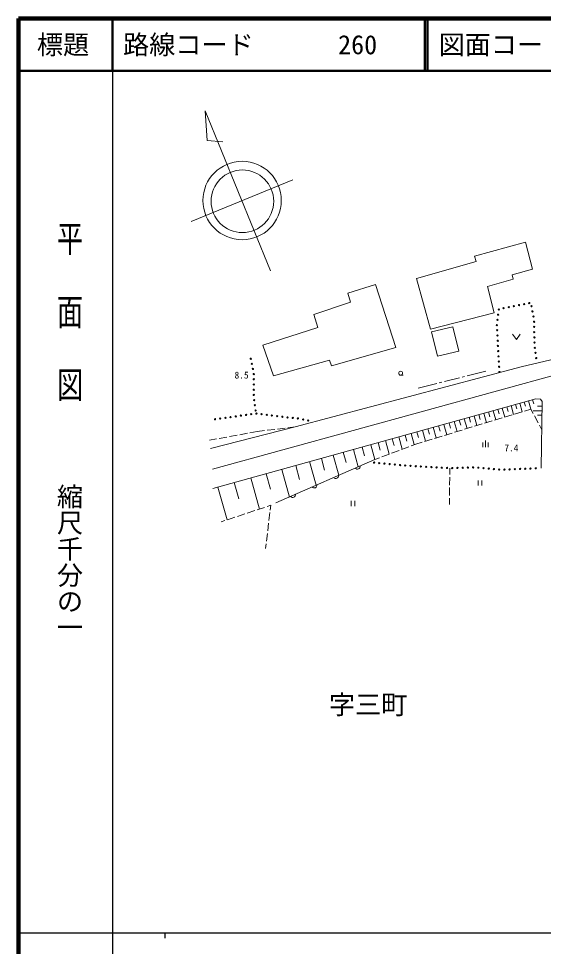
# Model space of a CAD drawing. Units: millimetres at full size, sheet at 1:1000; details may follow other scales. Extents: x 40000 to 680000, y 20000 to 380000.
# Drawn here: x 40000 to 140442, y 202409 to 380000 of the extents above; entities that cross this region are included whole.
import ezdxf
from ezdxf.enums import TextEntityAlignment as Align

# ---------------------------------------------------------------- set-up
doc = ezdxf.new("R2010")
doc.units = ezdxf.units.MM
doc.header["$LTSCALE"] = 1000
for name, color, linetype, lineweight in [('M-BGD', 7, 'Continuous', 13), ('M-BMK-SRVR', 3, 'Continuous', 13), ('M-TTL', 2, 'Continuous', 140), ('M-TTL-BAND', 7, 'Continuous', 25), ('M-TTL-LINE', 7, 'Continuous', 50)]:
    doc.layers.add(name, color=color, linetype=linetype, lineweight=lineweight)
for name, color, linetype in [('M-BGD-HTXT', 7, 'Continuous'), ('M-BMK-HTXT', 7, 'Continuous'), ('M-TTL-TXT', 7, 'Continuous')]:
    doc.layers.add(name, color=color, linetype=linetype)
doc.styles.add('@ＭＳ ゴシック', font='')
doc.styles.add('ＭＳ ゴシック', font='')
doc.styles.get('@ＭＳ ゴシック').set_extended_font_data('@MS Gothic')
doc.styles.get('ＭＳ ゴシック').set_extended_font_data('MS Gothic')

msp = doc.modelspace()

# ---------------------------------------------------------------- linework, layer by layer
at = {"layer": 'M-BGD'}
for p, q in [((134515, 319577), (135265, 318577)), ((135265, 318577), (136015, 319577)), ((77111, 293771), (150600, 313961)), ((113117, 311748), (113617, 311748)), ((121488, 310511), (124396, 311250)), ((124880, 311373), (125365, 311496)), ((125850, 311619), (129427, 312528)), ((116457, 309233), (120034, 310142)), ((120519, 310265), (121004, 310388)), ((133426, 305673), (133663, 304818)), ((134281, 305910), (134744, 304242)), ((135115, 306142), (135346, 305308)), ((135949, 306374), (136401, 304746)), ((136763, 306600), (136989, 305786)), ((137577, 306826), (138018, 305237)), ((138371, 307046), (138592, 306252)), ((140161, 305798), (139296, 305807)), ((127186, 303940), (127696, 302101)), ((128105, 304196), (128361, 303276)), ((129025, 304451), (129523, 302656)), ((129922, 304700), (130172, 303803)), ((130820, 304949), (131306, 303198)), ((131696, 305193), (131939, 304317)), ((132571, 305436), (133046, 303726)), ((134449, 304153), (133014, 303717)), ((136363, 304734), (134927, 304298)), ((138052, 305247), (136841, 304879)), ((138504, 304381), (138052, 305247)), ((140152, 304933), (138463, 304950)), ((139430, 302608), (138736, 303938)), ((140143, 304088), (139299, 304097)), ((120377, 302050), (120659, 301036)), ((121391, 302331), (121941, 300352)), ((122381, 302606), (122655, 301617)), ((123370, 302881), (123906, 300950)), ((124336, 303149), (124604, 302183)), ((125301, 303417), (125825, 301532)), ((126244, 303679), (126505, 302736)), ((128708, 302409), (127273, 301972)), ((130622, 302990), (129187, 302554)), ((132535, 303571), (131100, 303135)), ((140114, 301298), (139662, 302165)), ((76743, 297699), (92914, 301835)), ((81827, 300265), (80352, 299993)), ((83794, 300628), (82319, 300356)), ((85646, 300970), (84285, 300719)), ((87046, 301137), (85646, 300970)), ((89032, 301373), (87542, 301196)), ((91018, 301609), (89528, 301432)), ((92914, 301835), (91514, 301669)), ((113962, 300268), (114288, 299092)), ((115138, 300595), (115734, 298447)), ((116212, 300893), (116510, 299819)), ((117286, 301191), (117863, 299113)), ((118325, 301480), (118613, 300441)), ((119364, 301768), (119927, 299741)), ((122967, 300664), (121532, 300228)), ((124881, 301246), (123446, 300810)), ((126795, 301827), (125359, 301391)), ((77893, 299539), (76533, 299288)), ((79860, 299902), (78385, 299630)), ((107385, 298442), (108169, 295618)), ((108797, 298834), (109189, 297422)), ((110209, 299226), (110924, 296649)), ((111497, 299584), (111855, 298295)), ((112785, 299942), (113439, 297589)), ((116016, 298552), (115145, 298227)), ((117226, 298920), (116016, 298552)), ((119140, 299502), (117705, 299065)), ((121054, 300083), (119618, 299647)), ((128850, 297993), (128850, 298868)), ((129350, 297993), (129350, 299243)), ((129850, 297993), (129850, 298868)), ((102145, 296987), (102682, 295052)), ((104080, 297524), (104998, 294219)), ((105732, 297983), (106191, 296330)), ((110930, 296651), (109524, 296126)), ((112803, 297351), (111398, 296826)), ((114676, 298052), (113271, 297527)), ((89210, 287307), (108185, 295625)), ((95681, 295192), (96939, 290663)), ((97946, 295821), (98575, 293556)), ((100211, 296450), (101285, 292581)), ((109056, 295951), (108185, 295625)), ((90380, 293720), (91852, 288418)), ((93030, 294456), (93767, 291805)), ((122530, 293956), (122513, 292722)), ((84424, 292066), (86078, 286110)), ((87402, 292893), (88229, 289915)), ((122506, 292222), (122485, 290722)), ((127931, 291599), (127931, 290599)), ((128681, 290599), (128681, 291599)), ((78155, 290326), (79896, 284057)), ((81290, 291196), (82160, 288062)), ((122478, 290222), (122458, 288722)), ((122451, 288222), (122434, 286988)), ((85662, 285972), (87086, 286445)), ((87560, 286603), (88277, 286841)), ((88277, 286841), (88165, 285930)), ((103620, 287695), (103620, 286695)), ((104370, 286695), (104370, 287695)), ((79968, 284081), (81392, 284554)), ((81866, 284712), (83290, 285184)), ((83764, 285342), (85188, 285815)), ((88104, 285434), (87921, 283945)), ((78778, 283686), (79494, 283924)), ((87860, 283449), (87677, 281960)), ((87616, 281464), (87433, 279975)), ((87372, 279479), (87260, 278568))]:
    msp.add_line(p, q, dxfattribs=at)
for points in [[(118845, 320560), (130997, 323691), (129758, 328739), (134665, 330141), (134432, 330928), (138358, 332034), (137002, 337175), (127266, 334495), (127546, 333483), (116162, 330250)], [(86773, 317511), (88759, 311598), (99532, 314613), (99882, 313515), (112174, 317020), (108318, 329101), (103014, 327442), (103551, 325713), (96517, 323353), (97242, 320852)], [(119032, 320023), (120154, 315372), (124232, 316356), (123111, 321006)]]:
    msp.add_lwpolyline(points, close=True, dxfattribs=at)
for points in [[(92914, 301835), (136203, 313344), (152140, 317129), (162959, 318929), (170920, 320032), (174526, 320518), (177540, 321125), (178849, 321780), (180017, 322691), (180789, 323626), (181443, 324817), (181817, 325846)], [(77192, 290058), (139018, 307226), (139874, 307163), (140170, 306696), (140038, 293961)]]:
    msp.add_lwpolyline(points, dxfattribs=at)
for centre, radius in [((134787, 324957), 125), ((135767, 325153), 125), ((136748, 325350), 125), ((137728, 325546), 125), ((138162, 324940), 125), ((131770, 323326), 125), ((131900, 324317), 125), ((132826, 324565), 125), ((133806, 324761), 125), ((138339, 323955), 125), ((131528, 321342), 125), ((131641, 322334), 125), ((138515, 322971), 125), ((138645, 321982), 125), ((131581, 320343), 125), ((138665, 320982), 125), ((138686, 319983), 125), ((131635, 319345), 125), ((131688, 318346), 125), ((138706, 318983), 125), ((138727, 317983), 125), ((131741, 317348), 125), ((131794, 316349), 125), ((138771, 316985), 125), ((138923, 315997), 125), ((84430, 314901), 125), ((131847, 315351), 125), ((131900, 314352), 125), ((139076, 315009), 125), ((84637, 313923), 125), ((84845, 312945), 125), ((131953, 313353), 125), ((85005, 311962), 125), ((85005, 310962), 125), ((113117, 312123), 375), ((132006, 312355), 125), ((85005, 309962), 125), ((85005, 308962), 125), ((85005, 307962), 125), ((85061, 306966), 125), ((85216, 305978), 125), ((79573, 303586), 125), ((80563, 303726), 125), ((81553, 303865), 125), ((82544, 304005), 125), ((83534, 304144), 125), ((84524, 304284), 125), ((85371, 304990), 125), ((85514, 304400), 125), ((86507, 304276), 125), ((87499, 304152), 125), ((88491, 304028), 125), ((89484, 303904), 125), ((90476, 303780), 125), ((91470, 303671), 125), ((92464, 303567), 125), ((77593, 303307), 125), ((78583, 303446), 125), ((93459, 303463), 125), ((94439, 303263), 125), ((95418, 303062), 125), ((108026, 295004), 125), ((109022, 294912), 125), ((110018, 294821), 125), ((111014, 294729), 125), ((112009, 294638), 125), ((113005, 294546), 125), ((114001, 294454), 125), ((114998, 294374), 125), ((115996, 294319), 125), ((116995, 294264), 125), ((117993, 294208), 125), ((118992, 294153), 125), ((119990, 294097), 125), ((120989, 294042), 125), ((121987, 293986), 125), ((122986, 293969), 125), ((123986, 293998), 125), ((124985, 294026), 125), ((125985, 294055), 125), ((126984, 294084), 125), ((127982, 294043), 125), ((128977, 293951), 125), ((129973, 293859), 125), ((130969, 293766), 125), ((131965, 293674), 125), ((132962, 293667), 125), ((133962, 293709), 125), ((134961, 293750), 125), ((135960, 293791), 125), ((136959, 293833), 125), ((137958, 293874), 125), ((138957, 293916), 125)]:
    msp.add_circle(centre, radius, dxfattribs=at)
for centre in [(104834, 294279), (100713, 292472), (96592, 290666), (92471, 288859)]:
    msp.add_arc(centre, 512, 216.35417, 10.9934, dxfattribs=at)
at = {"layer": 'M-BMK-SRVR'}
for p, q in [((88227, 331737), (75731, 362314)), ((75731, 362314), (76091, 356658)), ((76091, 356658), (79083, 356427)), ((73021, 341188), (92462, 349133))]:
    msp.add_line(p, q, dxfattribs=at)
for centre, radius in [((82780, 345177), 7501), ((82832, 345027), 6000)]:
    msp.add_circle(centre, radius, dxfattribs=at)
at = {"layer": 'M-TTL'}
for p, q in [((40000, 380000), (40000, 20000)), ((680000, 380000), (40000, 380000))]:
    msp.add_line(p, q, dxfattribs=at)
at = {"layer": 'M-TTL-BAND'}
for p, q in [((58000, 370000), (58000, 20000)), ((40000, 205000), (579000, 205000)), ((68000, 205000), (68000, 204000))]:
    msp.add_line(p, q, dxfattribs=at)
at = {"layer": 'M-TTL-LINE'}
for p, q in [((58000, 380000), (58000, 370000)), ((117750, 380000), (117750, 370000)), ((118250, 380000), (118250, 370000)), ((40000, 370000), (680000, 370000))]:
    msp.add_line(p, q, dxfattribs=at)

# ---------------------------------------------------------------- texts
at = {"layer": 'M-BGD-HTXT', "style": 'ＭＳ ゴシック'}
for s, p in [('8.5', (82681, 311765)), ('7.4', (134314, 297815))]:
    msp.add_text(s, height=1320, dxfattribs=at).set_placement(p, align=Align.MIDDLE_CENTER)
at = {"layer": 'M-BMK-HTXT', "style": 'ＭＳ ゴシック'}
msp.add_text('字三町', height=3666, dxfattribs=at).set_placement((106901, 248697), align=Align.MIDDLE_CENTER)
at = {"layer": 'M-TTL-BAND', "style": '@ＭＳ ゴシック', "width": 1.4}
msp.add_text('平  面  図', height=3666, rotation=270, dxfattribs=at).set_placement((49777, 306475), align=Align.MIDDLE_RIGHT)
at = {"layer": 'M-TTL-BAND', "style": '@ＭＳ ゴシック'}
msp.add_text('縮尺千分の一', height=3666, rotation=270, dxfattribs=at).set_placement((49777, 261030), align=Align.MIDDLE_RIGHT)
at = {"layer": 'M-TTL-TXT', "style": 'ＭＳ ゴシック'}
msp.add_text('標題', height=3666, dxfattribs=at).set_placement((48500, 375000), align=Align.MIDDLE_CENTER)
for s, p in [('路線コード', (60000, 375000)), ('260', (101142, 375000)), ('図面コード', (120380, 375000))]:
    msp.add_text(s, height=3666, dxfattribs=at).set_placement(p, align=Align.MIDDLE_LEFT)

doc.saveas('drawing.dxf')
